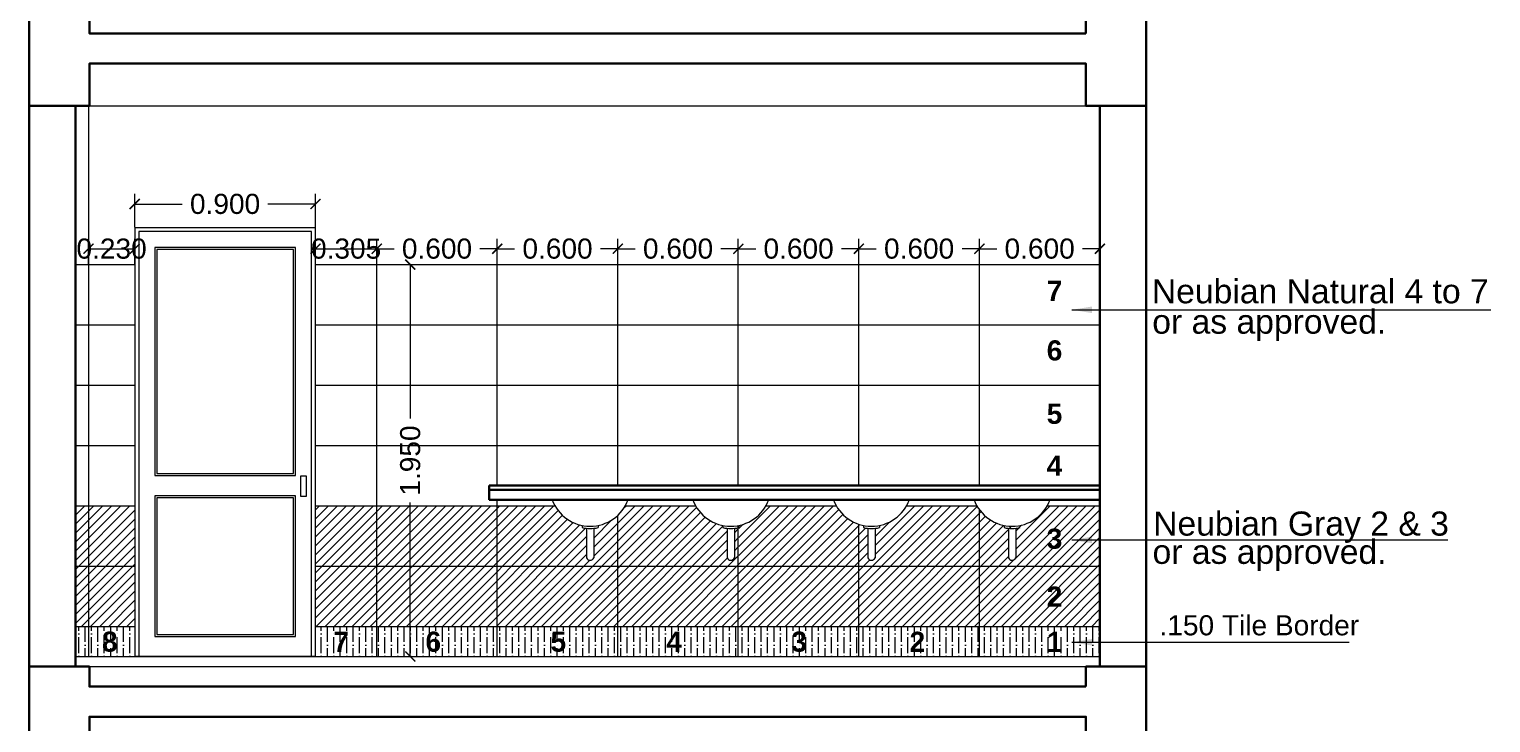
# Model space of a CAD drawing. Header units: millimetres. Extents: x 2733 to 5909, y 1038 to 2089.
# Drawn here: x 2780.3 to 2787.58, y 1048.03 to 1051.48 of the extents above; entities that cross this region are included whole.
import ezdxf

# ---------------------------------------------------------------- set-up
doc = ezdxf.new("R2010")
doc.units = ezdxf.units.MM
doc.header["$PDMODE"] = 35
doc.layers.get('0').update_dxf_attribs({"lineweight": 20})
doc.layers.get('Defpoints').update_dxf_attribs({"lineweight": 15})
for name, color, linetype, lineweight in [('beam', 43, 'Continuous', 20), ('Column', 251, 'Continuous', 30), ('DIM', 6, 'Continuous', 18), ('dim.1', 6, 'Continuous', 18), ('Door', 54, 'Continuous', 18), ('FLOOR FINISH', 10, 'Continuous', 15), ('Furniture', 13, 'Continuous', 13), ('Hatch', 43, 'Continuous', 13), ('rcc', 5, 'Continuous', 30), ('slab', 150, 'Continuous', 30), ('TEXT', 7, 'Continuous', 15), ('Text-1', 240, 'Continuous', 15), ('TILE HATCH-2', 123, 'Continuous', 9), ('Tiles', 91, 'Continuous', 9), ('Tiles-Text', 230, 'Continuous', 18), ('Wall', 7, 'Continuous', 30)]:
    doc.layers.add(name, color=color, linetype=linetype, lineweight=lineweight)
doc.styles.add('dim-stylus bt', font='arial.ttf')
doc.styles.add('L120', font='arial.ttf', dxfattribs={"height": 0.6})
doc.styles.add('Tabrej', font='arial.ttf')
doc.dimstyles.new('DIMEN', dxfattribs={"dimtxt": 0.3, "dimasz": 0.25, "dimexe": 0.18, "dimexo": 0.0625, "dimgap": 0.09, "dimtad": 0, "dimdec": 3, "dimzin": 0, "dimdsep": 46, "dimtxsty": 'Tabrej', "dimcen": 0, "dimclrd": 256, "dimclre": 256, "dimclrt": 7, "dimadec": 0, "dimazin": 0, "dimtfac": 1, "dimtdec": 3, "dimtofl": 0, "dimtmove": 0, "dimatfit": 1, "dimfxl": 0, "dimtolj": 1, "dimtzin": 0, "dimlwd": -1, "dimlwe": -1, "dimarcsym": 0})
doc.dimstyles.new('Tabrej', dxfattribs={"dimtxt": 4, "dimasz": 0.45, "dimexe": 0.18, "dimexo": 0.0625, "dimgap": 0.09, "dimtad": 0, "dimdec": 3, "dimzin": 0, "dimdsep": 46, "dimtxsty": 'Tabrej', "dimcen": 0, "dimclrd": 256, "dimclre": 256, "dimclrt": 7, "dimaunit": 1, "dimadec": 3, "dimazin": 0, "dimtfac": 1, "dimtdec": 3, "dimtofl": 0, "dimtmove": 0, "dimatfit": 3, "dimfxl": 0, "dimtolj": 1, "dimtzin": 0, "dimlwd": -1, "dimlwe": -1, "dimarcsym": 0})
pattern_1 = [(90, (-69.014512, 3.25), (-0.03175, 0.0555625), [0.079375, -0.015875, 0, -0.015875])]

# ---------------------------------------------------------------- blocks, each defined once
blk = doc.blocks.new('dg')
at = {"layer": 'Door', "ltscale": 0.05}
for p, q in [((2524.1037, -1385.8782), (2524.1037, -1383.7432)), ((2525.0037, -1383.7432), (2524.1037, -1383.7432)), ((2525.0037, -1383.7432), (2525.0037, -1385.8782))]:
    blk.add_line(p, q, dxfattribs=at)
at = {"layer": 'Door'}
blk.add_line((2524.1037, -1385.8782), (2525.0037, -1385.8782), dxfattribs=at)
at = {"layer": 'Door', "ltscale": 0.05}
blk.add_lwpolyline([(2524.1237, -1385.8782), (2524.1237, -1383.7632), (2524.9837, -1383.7632), (2524.9837, -1385.8782)], dxfattribs=at)
for points in [[(2524.2037, -1383.8432), (2524.9037, -1383.8432), (2524.9037, -1384.9782), (2524.2037, -1384.9782)], [(2524.2137, -1383.8532), (2524.8937, -1383.8532), (2524.8937, -1384.9682), (2524.2137, -1384.9682)], [(2524.1487, -1384.9804), (2524.1787, -1384.9804), (2524.1787, -1385.0804), (2524.1487, -1385.0804)], [(2524.2037, -1385.0782), (2524.9037, -1385.0782), (2524.9037, -1385.7782), (2524.2037, -1385.7782)], [(2524.2137, -1385.0882), (2524.8937, -1385.0882), (2524.8937, -1385.7682), (2524.2137, -1385.7682)]]:
    blk.add_lwpolyline(points, close=True, dxfattribs=at)
blk = doc.blocks.new('_ArchTick')
at = {"color": 0, "const_width": 0.15}
blk.add_lwpolyline([(-0.5, -0.5), (0.5, 0.5)], dxfattribs=at)
blk = doc.blocks.new('*D205')
at = {"layer": 'Defpoints', "color": 0, "lineweight": 15, "transparency": 16777216}
for p in [(2782.6311, 1050.3924), (2782.0311, 1050.3185), (2782.6311, 1050.3135)]:
    blk.add_point(p, dxfattribs=at)
at = {"layer": 'DIM', "transparency": 16777216}
for p, q in [((2782.0311, 1050.32), (2782.0311, 1050.4424)), ((2782.0311, 1050.3924), (2782.1176, 1050.3924)), ((2782.6311, 1050.3924), (2782.5447, 1050.3924)), ((2782.6311, 1050.315), (2782.6311, 1050.4424))]:
    blk.add_line(p, q, dxfattribs=at)
at = {"layer": 'DIM', "transparency": 16777216, "xscale": 0.05, "yscale": 0.05, "zscale": 0.05, "rotation": 180}
blk.add_blockref('_ArchTick', (2782.0311, 1050.3924), dxfattribs=at)
at = {"layer": 'DIM', "transparency": 16777216, "xscale": 0.05, "yscale": 0.05, "zscale": 0.05}
blk.add_blockref('_ArchTick', (2782.6311, 1050.3924), dxfattribs=at)
at = {"layer": 'DIM', "color": 7, "transparency": 16777216, "insert": (2782.3311, 1050.3924), "char_height": 0.1, "attachment_point": 5, "style": 'Tabrej'}
blk.add_mtext('\\A1;0.600', dxfattribs=at)
blk = doc.blocks.new('*D206')
at = {"layer": 'Defpoints', "color": 0, "lineweight": 15, "transparency": 16777216}
for p in [(2783.2311, 1050.3924), (2782.6311, 1050.3185), (2783.2311, 1050.3135)]:
    blk.add_point(p, dxfattribs=at)
at = {"layer": 'DIM', "transparency": 16777216}
for p, q in [((2782.6311, 1050.32), (2782.6311, 1050.4424)), ((2782.6311, 1050.3924), (2782.7176, 1050.3924)), ((2783.2311, 1050.3924), (2783.1447, 1050.3924)), ((2783.2311, 1050.315), (2783.2311, 1050.4424))]:
    blk.add_line(p, q, dxfattribs=at)
at = {"layer": 'DIM', "transparency": 16777216, "xscale": 0.05, "yscale": 0.05, "zscale": 0.05, "rotation": 180}
blk.add_blockref('_ArchTick', (2782.6311, 1050.3924), dxfattribs=at)
at = {"layer": 'DIM', "transparency": 16777216, "xscale": 0.05, "yscale": 0.05, "zscale": 0.05}
blk.add_blockref('_ArchTick', (2783.2311, 1050.3924), dxfattribs=at)
at = {"layer": 'DIM', "color": 7, "transparency": 16777216, "insert": (2782.9311, 1050.3924), "char_height": 0.1, "attachment_point": 5, "style": 'Tabrej'}
blk.add_mtext('\\A1;0.600', dxfattribs=at)
blk = doc.blocks.new('*D207')
at = {"layer": 'Defpoints', "color": 0, "lineweight": 15, "transparency": 16777216}
for p in [(2783.8311, 1050.3924), (2783.2311, 1050.3185), (2783.8311, 1050.3135)]:
    blk.add_point(p, dxfattribs=at)
at = {"layer": 'DIM', "transparency": 16777216}
for p, q in [((2783.2311, 1050.32), (2783.2311, 1050.4424)), ((2783.2311, 1050.3924), (2783.3176, 1050.3924)), ((2783.8311, 1050.3924), (2783.7447, 1050.3924)), ((2783.8311, 1050.315), (2783.8311, 1050.4424))]:
    blk.add_line(p, q, dxfattribs=at)
at = {"layer": 'DIM', "transparency": 16777216, "xscale": 0.05, "yscale": 0.05, "zscale": 0.05, "rotation": 180}
blk.add_blockref('_ArchTick', (2783.2311, 1050.3924), dxfattribs=at)
at = {"layer": 'DIM', "transparency": 16777216, "xscale": 0.05, "yscale": 0.05, "zscale": 0.05}
blk.add_blockref('_ArchTick', (2783.8311, 1050.3924), dxfattribs=at)
at = {"layer": 'DIM', "color": 7, "transparency": 16777216, "insert": (2783.5311, 1050.3924), "char_height": 0.1, "attachment_point": 5, "style": 'Tabrej'}
blk.add_mtext('\\A1;0.600', dxfattribs=at)
blk = doc.blocks.new('*D208')
at = {"layer": 'Defpoints', "color": 0, "lineweight": 15, "transparency": 16777216}
for p in [(2784.4311, 1050.3924), (2783.8311, 1050.3185), (2784.4311, 1050.3135)]:
    blk.add_point(p, dxfattribs=at)
at = {"layer": 'DIM', "transparency": 16777216}
for p, q in [((2783.8311, 1050.32), (2783.8311, 1050.4424)), ((2783.8311, 1050.3924), (2783.9176, 1050.3924)), ((2784.4311, 1050.3924), (2784.3447, 1050.3924)), ((2784.4311, 1050.315), (2784.4311, 1050.4424))]:
    blk.add_line(p, q, dxfattribs=at)
at = {"layer": 'DIM', "transparency": 16777216, "xscale": 0.05, "yscale": 0.05, "zscale": 0.05, "rotation": 180}
blk.add_blockref('_ArchTick', (2783.8311, 1050.3924), dxfattribs=at)
at = {"layer": 'DIM', "transparency": 16777216, "xscale": 0.05, "yscale": 0.05, "zscale": 0.05}
blk.add_blockref('_ArchTick', (2784.4311, 1050.3924), dxfattribs=at)
at = {"layer": 'DIM', "color": 7, "transparency": 16777216, "insert": (2784.1311, 1050.3924), "char_height": 0.1, "attachment_point": 5, "style": 'Tabrej'}
blk.add_mtext('\\A1;0.600', dxfattribs=at)
blk = doc.blocks.new('*D209')
at = {"layer": 'Defpoints', "color": 0, "lineweight": 15, "transparency": 16777216}
for p in [(2785.0311, 1050.3924), (2784.4311, 1050.3185), (2785.0311, 1050.3135)]:
    blk.add_point(p, dxfattribs=at)
at = {"layer": 'DIM', "transparency": 16777216}
for p, q in [((2784.4311, 1050.32), (2784.4311, 1050.4424)), ((2784.4311, 1050.3924), (2784.5176, 1050.3924)), ((2785.0311, 1050.3924), (2784.9447, 1050.3924)), ((2785.0311, 1050.315), (2785.0311, 1050.4424))]:
    blk.add_line(p, q, dxfattribs=at)
at = {"layer": 'DIM', "transparency": 16777216, "xscale": 0.05, "yscale": 0.05, "zscale": 0.05, "rotation": 180}
blk.add_blockref('_ArchTick', (2784.4311, 1050.3924), dxfattribs=at)
at = {"layer": 'DIM', "transparency": 16777216, "xscale": 0.05, "yscale": 0.05, "zscale": 0.05}
blk.add_blockref('_ArchTick', (2785.0311, 1050.3924), dxfattribs=at)
at = {"layer": 'DIM', "color": 7, "transparency": 16777216, "insert": (2784.7311, 1050.3924), "char_height": 0.1, "attachment_point": 5, "style": 'Tabrej'}
blk.add_mtext('\\A1;0.600', dxfattribs=at)
blk = doc.blocks.new('*D210')
at = {"layer": 'Defpoints', "color": 0, "lineweight": 15, "transparency": 16777216}
for p in [(2785.6311, 1050.3924), (2785.0311, 1050.3185), (2785.6311, 1050.3135)]:
    blk.add_point(p, dxfattribs=at)
at = {"layer": 'DIM', "transparency": 16777216}
for p, q in [((2785.0311, 1050.32), (2785.0311, 1050.4424)), ((2785.0311, 1050.3924), (2785.1176, 1050.3924)), ((2785.6311, 1050.3924), (2785.5447, 1050.3924)), ((2785.6311, 1050.315), (2785.6311, 1050.4424))]:
    blk.add_line(p, q, dxfattribs=at)
at = {"layer": 'DIM', "transparency": 16777216, "xscale": 0.05, "yscale": 0.05, "zscale": 0.05, "rotation": 180}
blk.add_blockref('_ArchTick', (2785.0311, 1050.3924), dxfattribs=at)
at = {"layer": 'DIM', "transparency": 16777216, "xscale": 0.05, "yscale": 0.05, "zscale": 0.05}
blk.add_blockref('_ArchTick', (2785.6311, 1050.3924), dxfattribs=at)
at = {"layer": 'DIM', "color": 7, "transparency": 16777216, "insert": (2785.3311, 1050.3924), "char_height": 0.1, "attachment_point": 5, "style": 'Tabrej'}
blk.add_mtext('\\A1;0.600', dxfattribs=at)
blk = doc.blocks.new('*D211')
at = {"layer": 'Defpoints', "color": 0, "lineweight": 15, "transparency": 16777216}
for p in [(2782.0311, 1050.3924), (2781.7262, 1050.3135), (2782.0311, 1050.3135)]:
    blk.add_point(p, dxfattribs=at)
at = {"layer": 'DIM', "transparency": 16777216}
for p, q in [((2781.7262, 1050.315), (2781.7262, 1050.4424)), ((2781.7262, 1050.3924), (2782.0311, 1050.3924)), ((2782.0311, 1050.315), (2782.0311, 1050.4424))]:
    blk.add_line(p, q, dxfattribs=at)
at = {"layer": 'DIM', "transparency": 16777216, "xscale": 0.05, "yscale": 0.05, "zscale": 0.05, "rotation": 180}
blk.add_blockref('_ArchTick', (2781.7262, 1050.3924), dxfattribs=at)
at = {"layer": 'DIM', "transparency": 16777216, "xscale": 0.05, "yscale": 0.05, "zscale": 0.05}
blk.add_blockref('_ArchTick', (2782.0311, 1050.3924), dxfattribs=at)
at = {"layer": 'DIM', "color": 7, "transparency": 16777216, "insert": (2781.8787, 1050.3924), "char_height": 0.1, "attachment_point": 5, "style": 'Tabrej'}
blk.add_mtext('\\A1;0.305', dxfattribs=at)
blk = doc.blocks.new('*D212')
at = {"layer": 'Defpoints', "color": 0, "lineweight": 15, "transparency": 16777216}
for p in [(2780.8262, 1050.3924), (2780.5962, 1050.3135), (2780.8262, 1050.3135)]:
    blk.add_point(p, dxfattribs=at)
at = {"layer": 'DIM', "transparency": 16777216}
for p, q in [((2780.5962, 1050.315), (2780.5962, 1050.4424)), ((2780.5962, 1050.3924), (2780.8262, 1050.3924)), ((2780.8262, 1050.315), (2780.8262, 1050.4424))]:
    blk.add_line(p, q, dxfattribs=at)
at = {"layer": 'DIM', "transparency": 16777216, "xscale": 0.05, "yscale": 0.05, "zscale": 0.05, "rotation": 180}
blk.add_blockref('_ArchTick', (2780.5962, 1050.3924), dxfattribs=at)
at = {"layer": 'DIM', "transparency": 16777216, "xscale": 0.05, "yscale": 0.05, "zscale": 0.05}
blk.add_blockref('_ArchTick', (2780.8262, 1050.3924), dxfattribs=at)
at = {"layer": 'DIM', "color": 7, "transparency": 16777216, "insert": (2780.7112, 1050.3924), "char_height": 0.1, "attachment_point": 5, "style": 'Tabrej'}
blk.add_mtext('\\A1;0.230', dxfattribs=at)
blk = doc.blocks.new('*D213')
at = {"layer": 'Defpoints', "color": 0, "lineweight": 15, "transparency": 16777216}
for p in [(2782.087, 1050.3135), (2782.1127, 1048.3635), (2782.198, 1048.3635)]:
    blk.add_point(p, dxfattribs=at)
at = {"layer": 'DIM', "transparency": 16777216}
for p, q in [((2782.0885, 1050.3135), (2782.248, 1050.3135)), ((2782.198, 1050.3135), (2782.198, 1049.5473)), ((2782.198, 1048.3635), (2782.198, 1049.1296)), ((2782.1142, 1048.3635), (2782.248, 1048.3635))]:
    blk.add_line(p, q, dxfattribs=at)
at = {"layer": 'DIM', "transparency": 16777216, "xscale": 0.05, "yscale": 0.05, "zscale": 0.05}
for p, rotation in [((2782.198, 1050.3135), 90), ((2782.198, 1048.3635), 270)]:
    blk.add_blockref('_ArchTick', p, dxfattribs=dict(at, rotation=rotation))
at = {"layer": 'DIM', "color": 7, "transparency": 16777216, "insert": (2782.198, 1049.3385), "char_height": 0.1, "attachment_point": 5, "rotation": 90, "style": 'Tabrej'}
blk.add_mtext('\\A1;1.950', dxfattribs=at)
blk = doc.blocks.new('*D223')
at = {"layer": 'Defpoints', "color": 0, "lineweight": 15, "transparency": 16777216}
for p in [(2781.7262, 1050.6149), (2780.8262, 1050.4985), (2781.7262, 1050.4985)]:
    blk.add_point(p, dxfattribs=at)
at = {"layer": 'DIM', "transparency": 16777216}
for p, q in [((2780.8262, 1050.5), (2780.8262, 1050.6649)), ((2780.8262, 1050.6149), (2781.0627, 1050.6149)), ((2781.7262, 1050.6149), (2781.4898, 1050.6149)), ((2781.7262, 1050.5), (2781.7262, 1050.6649))]:
    blk.add_line(p, q, dxfattribs=at)
at = {"layer": 'DIM', "transparency": 16777216, "xscale": 0.05, "yscale": 0.05, "zscale": 0.05, "rotation": 180}
blk.add_blockref('_ArchTick', (2780.8262, 1050.6149), dxfattribs=at)
at = {"layer": 'DIM', "transparency": 16777216, "xscale": 0.05, "yscale": 0.05, "zscale": 0.05}
blk.add_blockref('_ArchTick', (2781.7262, 1050.6149), dxfattribs=at)
at = {"layer": 'DIM', "color": 7, "transparency": 16777216, "insert": (2781.2762, 1050.6149), "char_height": 0.1, "attachment_point": 5, "style": 'Tabrej'}
blk.add_mtext('\\A1;0.900', dxfattribs=at)

msp = doc.modelspace()

# ---------------------------------------------------------------- hatches: boundary and pattern name
at = {"layer": 'Hatch', "lineweight": 15}
h = msp.add_hatch(dxfattribs=at)
h.set_pattern_fill('ANSI36', color=256, scale=0.01, angle=45, style=0)
h.set_pattern_definition(pattern_1)
h.paths.add_polyline_path([(2782.0311, 1048.5135), (2781.7262, 1048.5135), (2781.7262, 1048.3635), (2782.0311, 1048.3635)])
h.paths.add_polyline_path([(2780.8262, 1048.5135), (2780.5962, 1048.5135), (2780.5962, 1048.3635), (2780.8262, 1048.3635)])
h.paths.add_polyline_path([(2780.5962, 1048.5135), (2780.5312, 1048.5135), (2780.5312, 1048.3635), (2780.5962, 1048.3635)])
h.paths.add_polyline_path([(2781.7903, 1048.332), (2781.918, 1048.332), (2781.918, 1048.538), (2781.7903, 1048.538)], flags=9)
h.paths.add_polyline_path([(2780.6384, 1048.3326), (2780.7661, 1048.3326), (2780.7661, 1048.5387), (2780.6384, 1048.5387)], flags=9)
h = msp.add_hatch(dxfattribs=at)
h.set_pattern_fill('ANSI36', color=256, scale=0.01, angle=45, style=0)
h.set_pattern_definition(pattern_1)
h.paths.add_polyline_path([(2785.6311, 1048.5135), (2785.0311, 1048.5135), (2785.0311, 1048.3635), (2785.6311, 1048.3635)])
h.paths.add_polyline_path([(2785.0311, 1048.5135), (2784.4311, 1048.5135), (2784.4311, 1048.3635), (2785.0311, 1048.3635)])
h.paths.add_polyline_path([(2784.4311, 1048.5135), (2783.8311, 1048.5135), (2783.8311, 1048.3635), (2784.4311, 1048.3635)])
h.paths.add_polyline_path([(2783.8311, 1048.5135), (2783.2311, 1048.5135), (2783.2311, 1048.3635), (2783.8311, 1048.3635)])
h.paths.add_polyline_path([(2783.2311, 1048.5135), (2782.6311, 1048.5135), (2782.6311, 1048.3635), (2783.2311, 1048.3635)])
h.paths.add_polyline_path([(2782.6311, 1048.5135), (2782.0311, 1048.5135), (2782.0311, 1048.3635), (2782.6311, 1048.3635)])
h.paths.add_polyline_path([(2785.3471, 1048.3318), (2785.4748, 1048.3318), (2785.4748, 1048.5378), (2785.3471, 1048.5378)], flags=9)
h.paths.add_polyline_path([(2784.6604, 1048.3318), (2784.7881, 1048.3318), (2784.7881, 1048.5378), (2784.6604, 1048.5378)], flags=9)
h.paths.add_polyline_path([(2784.0703, 1048.3326), (2784.198, 1048.3326), (2784.198, 1048.5387), (2784.0703, 1048.5387)], flags=9)
h.paths.add_polyline_path([(2783.4479, 1048.3318), (2783.5756, 1048.3318), (2783.5756, 1048.5378), (2783.4479, 1048.5378)], flags=9)
h.paths.add_polyline_path([(2782.8701, 1048.3328), (2782.9978, 1048.3328), (2782.9978, 1048.5389), (2782.8701, 1048.5389)], flags=9)
h.paths.add_polyline_path([(2782.2482, 1048.3326), (2782.3759, 1048.3326), (2782.3759, 1048.5387), (2782.2482, 1048.5387)], flags=9)
at = {"layer": 'TILE HATCH-2'}
h = msp.add_hatch(dxfattribs=at)
h.set_pattern_fill('ANSI31', color=256, scale=0.01, style=0)
h.set_pattern_definition([(45, (-69.014512, 3.25), (-0.0224506403, 0.0224506403), [])])
h.paths.add_polyline_path([(2780.8262, 1049.1135), (2780.5962, 1049.1135), (2780.5962, 1048.8135), (2780.8262, 1048.8135)])
h.paths.add_polyline_path([(2780.8262, 1048.8135), (2780.5962, 1048.8135), (2780.5962, 1048.5135), (2780.8262, 1048.5135)])
h.paths.add_polyline_path([(2780.5962, 1048.8135), (2780.5312, 1048.8135), (2780.5312, 1048.5135), (2780.5962, 1048.5135)])
h.paths.add_polyline_path([(2780.5962, 1049.1135), (2780.5312, 1049.1135), (2780.5312, 1048.8135), (2780.5962, 1048.8135)])
h.paths.add_polyline_path([(2782.0311, 1049.1135), (2781.7262, 1049.1135), (2781.7262, 1048.8135), (2782.0311, 1048.8135)])
h.paths.add_polyline_path([(2782.0311, 1048.8135), (2781.7262, 1048.8135), (2781.7262, 1048.5135), (2782.0311, 1048.5135)])
h.paths.add_polyline_path([(2782.6311, 1048.8135), (2782.0311, 1048.8135), (2782.0311, 1048.5135), (2782.6311, 1048.5135)])
h.paths.add_polyline_path([(2782.6311, 1049.1135), (2782.0311, 1049.1135), (2782.0311, 1048.8135), (2782.6311, 1048.8135)])
h.paths.add_polyline_path([(2783.0753, 1049.0012, -0.030305), (2783.0537, 1049.0047), (2783.0537, 1049.0154, -0.217025), (2782.9181, 1049.1135), (2782.6311, 1049.1135), (2782.6311, 1048.8135), (2783.2311, 1048.8135), (2783.2311, 1049.0657, -0.138825), (2783.1333, 1049.0154), (2783.1333, 1049.0047, -0.030305), (2783.1117, 1049.0012), (2783.1117, 1048.8543, -0.659636), (2783.0753, 1048.8543)])
h.paths.add_polyline_path([(2783.2311, 1048.8135), (2782.6311, 1048.8135), (2782.6311, 1048.5135), (2783.2311, 1048.5135)])
h.paths.add_polyline_path([(2783.7754, 1049.0012, -0.030305), (2783.7538, 1049.0047), (2783.7538, 1049.0154, -0.217025), (2783.6182, 1049.1135), (2783.2689, 1049.1135, -0.075913), (2783.2311, 1049.0657), (2783.2311, 1048.8135), (2783.8311, 1048.8135), (2783.8311, 1049.0042, -0.027042), (2783.8118, 1049.0012), (2783.8118, 1048.8543, -0.659636), (2783.7754, 1048.8543)])
h.paths.add_polyline_path([(2783.8311, 1048.8135), (2783.2311, 1048.8135), (2783.2311, 1048.5135), (2783.8311, 1048.5135)])
h.paths.add_polyline_path([(2784.4311, 1048.8135), (2783.8311, 1048.8135), (2783.8311, 1048.5135), (2784.4311, 1048.5135)])
h.paths.add_polyline_path([(2784.4311, 1049.0214, -0.186614), (2784.3183, 1049.1135), (2783.969, 1049.1135, -0.217025), (2783.8334, 1049.0154), (2783.8334, 1049.0047), (2783.8327, 1048.8135), (2784.4311, 1048.8135)])
h.paths.add_polyline_path([(2785.0311, 1049.0939, -0.028907), (2785.0184, 1049.1135), (2784.6691, 1049.1135, -0.217025), (2784.5335, 1049.0154), (2784.5335, 1049.0047, -0.030305), (2784.5119, 1049.0012), (2784.5119, 1048.8543, -0.659636), (2784.4755, 1048.8543), (2784.4755, 1049.0012, -0.030305), (2784.4539, 1049.0047), (2784.4539, 1049.0154, -0.029227), (2784.4311, 1049.0214), (2784.4311, 1048.8135), (2785.0311, 1048.8135)])
h.paths.add_polyline_path([(2785.0311, 1048.8135), (2784.4311, 1048.8135), (2784.4311, 1048.5135), (2785.0311, 1048.5135)])
h.paths.add_polyline_path([(2785.6311, 1048.8135), (2785.0311, 1048.8135), (2785.0311, 1048.5135), (2785.6311, 1048.5135)])
h.paths.add_polyline_path([(2785.1756, 1049.0012, -0.030305), (2785.154, 1049.0047), (2785.154, 1049.0154, -0.186946), (2785.0311, 1049.0939), (2785.0311, 1048.8135), (2785.6311, 1048.8135), (2785.6311, 1049.1135), (2785.3693, 1049.1135, -0.323618), (2785.154, 1049.0154), (2785.154, 1049.0047, 0.080894), (2785.212, 1049.0012), (2785.212, 1048.8543, -0.659636), (2785.1756, 1048.8543)])
h.paths.add_polyline_path([(2785.343, 1048.5567), (2785.4707, 1048.5567), (2785.4707, 1048.7628), (2785.343, 1048.7628)], flags=24)
h.paths.add_polyline_path([(2785.3416, 1048.845), (2785.4693, 1048.845), (2785.4693, 1049.0511), (2785.3416, 1049.0511)], flags=24)

# ---------------------------------------------------------------- linework, layer by layer
at = {"layer": 'beam', "lineweight": 15}
msp.add_line((2780.6012, 1051.1035), (2785.5611, 1051.1035), dxfattribs=at)
at = {"layer": 'Column', "lineweight": 15}
msp.add_line((2780.5962, 1051.1035), (2780.5962, 1050.3135), dxfattribs=at)
at = {"layer": 'FLOOR FINISH', "lineweight": 15}
for p, q in [((2780.5312, 1048.3635), (2785.6311, 1048.3635)), ((2780.5962, 1048.3135), (2785.5611, 1048.3135))]:
    msp.add_line(p, q, dxfattribs=at)
at = {"layer": 'Furniture'}
for p, q in [((2783.0537, 1049.0154), (2783.0537, 1049.0047)), ((2783.0753, 1049.0012), (2783.0753, 1048.8543)), ((2783.1117, 1049.0012), (2783.1117, 1048.8543)), ((2783.1333, 1049.0154), (2783.1333, 1049.0047)), ((2783.7538, 1049.0154), (2783.7538, 1049.0047)), ((2783.7754, 1049.0012), (2783.7754, 1048.8543)), ((2783.8118, 1049.0012), (2783.8118, 1048.8543)), ((2783.8334, 1049.0154), (2783.8334, 1049.0047)), ((2784.4539, 1049.0154), (2784.4539, 1049.0047)), ((2784.4755, 1049.0012), (2784.4755, 1048.8543)), ((2784.5119, 1049.0012), (2784.5119, 1048.8543)), ((2784.5335, 1049.0154), (2784.5335, 1049.0047)), ((2785.154, 1049.0154), (2785.154, 1049.0047)), ((2785.1756, 1049.0012), (2785.1756, 1048.8543)), ((2785.212, 1049.0012), (2785.212, 1048.8543))]:
    msp.add_line(p, q, dxfattribs=at)
for centre, radius, start, end in [((2783.0935, 1049.2133), 0.2018, 200.24246, 339.75754), ((2783.7936, 1049.2133), 0.2018, 200.24246, 339.75754), ((2784.4937, 1049.2133), 0.2018, 200.24246, 339.75754), ((2785.1938, 1049.2133), 0.2018, 200.24246, 339.75754), ((2783.0935, 1049.1811), 0.1808, 257.27869, 282.72131), ((2783.7936, 1049.1811), 0.1808, 257.27869, 282.72131), ((2784.4937, 1049.1811), 0.1808, 257.27869, 282.72131), ((2785.1938, 1049.1811), 0.1808, 257.27869, 282.72131), ((2783.0935, 1048.8621), 0.0198, 203.17942, 336.82058), ((2783.7936, 1048.8621), 0.0198, 203.17942, 336.82058), ((2784.4937, 1048.8621), 0.0198, 203.17942, 336.82058), ((2785.1938, 1048.8621), 0.0198, 203.17942, 336.82058)]:
    msp.add_arc(centre, radius, start, end, dxfattribs=at)
at = {"layer": 'rcc'}
for points in [[(2785.5611, 1051.4635), (2785.5611, 1051.5635), (2785.8611, 1051.5635), (2785.8611, 1051.1035), (2785.5611, 1051.1035), (2785.5611, 1051.3135), (2780.6012, 1051.3135), (2780.6012, 1051.1035), (2780.3012, 1051.1035), (2780.3012, 1051.5635), (2780.6012, 1051.5635), (2780.6012, 1051.4635)], [(2785.5611, 1048.2135), (2785.5611, 1048.3135), (2785.8611, 1048.3135), (2785.8611, 1047.8535), (2785.5611, 1047.8535), (2785.5611, 1048.0635), (2780.6012, 1048.0635), (2780.6012, 1047.8535), (2780.3012, 1047.8535), (2780.3012, 1048.3135), (2780.6012, 1048.3135), (2780.6012, 1048.2135)]]:
    msp.add_lwpolyline(points, close=True, dxfattribs=at)
at = {"layer": 'slab'}
for p, q in [((2782.5915, 1049.2135), (2785.6311, 1049.2135)), ((2782.5915, 1049.2135), (2782.5915, 1049.1435)), ((2782.5915, 1049.1935), (2785.6311, 1049.1935)), ((2782.5915, 1049.1435), (2785.6311, 1049.1435))]:
    msp.add_line(p, q, dxfattribs=at)
at = {"layer": 'Tiles', "lineweight": 15}
for p, q in [((2780.5312, 1050.3135), (2780.8262, 1050.3135)), ((2780.5962, 1050.3135), (2780.5962, 1048.3635)), ((2781.7262, 1050.3135), (2785.6311, 1050.3135)), ((2782.0311, 1048.3635), (2782.0311, 1050.3135)), ((2782.6311, 1049.2135), (2782.6311, 1050.3135)), ((2783.2311, 1049.2135), (2783.2311, 1050.3135)), ((2783.8311, 1049.2135), (2783.8311, 1050.3135)), ((2784.4311, 1049.2135), (2784.4311, 1050.3135)), ((2785.0311, 1049.2135), (2785.0311, 1050.3135)), ((2780.5312, 1050.0135), (2780.8262, 1050.0135)), ((2781.7262, 1050.0135), (2785.6311, 1050.0135)), ((2780.5312, 1049.7135), (2780.8262, 1049.7135)), ((2781.7262, 1049.7135), (2785.6311, 1049.7135)), ((2780.5312, 1049.4135), (2780.8262, 1049.4135)), ((2781.7262, 1049.4135), (2785.6311, 1049.4135)), ((2782.6311, 1048.3635), (2782.6311, 1049.1435)), ((2780.5312, 1049.1135), (2780.8262, 1049.1135)), ((2781.7262, 1049.1135), (2782.9181, 1049.1135)), ((2783.2311, 1048.3635), (2783.2311, 1049.0657)), ((2783.2689, 1049.1135), (2783.6182, 1049.1135)), ((2783.969, 1049.1135), (2784.3183, 1049.1135)), ((2784.6691, 1049.1135), (2785.0184, 1049.1135)), ((2785.0311, 1048.3635), (2785.0311, 1049.0939)), ((2785.3693, 1049.1135), (2785.6311, 1049.1135)), ((2783.8311, 1048.3635), (2783.8311, 1049.015)), ((2784.4311, 1048.3635), (2784.4311, 1049.0214)), ((2780.5312, 1048.8135), (2780.8262, 1048.8135)), ((2781.7262, 1048.8135), (2785.6311, 1048.8135)), ((2780.5312, 1048.5135), (2780.8262, 1048.5135)), ((2781.7262, 1048.5135), (2785.6311, 1048.5135))]:
    msp.add_line(p, q, dxfattribs=at)
at = {"layer": 'Wall'}
for points in [[(2780.3012, 1051.1035), (2780.5312, 1051.1035), (2780.5312, 1048.3135), (2780.3012, 1048.3135)], [(2785.6311, 1048.3135), (2785.8611, 1048.3135), (2785.8611, 1051.1035), (2785.6311, 1051.1035)]]:
    msp.add_lwpolyline(points, close=True, dxfattribs=at)

# ---------------------------------------------------------------- block references
at = {"layer": 'Door', "linetype": 'Continuous', "xscale": -1}
msp.add_blockref('dg', (5305.8299, 2434.2417), dxfattribs=at)

# ---------------------------------------------------------------- texts
at = {"layer": 'TEXT', "insert": (2786.9216, 1048.5687), "char_height": 0.1, "width": 1.137347, "attachment_point": 3, "style": 'L120'}
msp.add_mtext('{\\fArial|b0|i0|c0|p34; .150 Tile Border}', dxfattribs=at)
at = {"layer": 'Text-1', "linetype": 'Continuous', "style": 'dim-stylus bt'}
for s, p in [('        Neubian Natural 4 to 7', (2785.517, 1050.1209)), ('or as approved.', (2785.8917, 1049.9698)), ('     Neubian Gray 2 & 3', (2785.6632, 1048.9649)), ('or as approved.', (2785.8931, 1048.8244))]:
    msp.add_text(s, height=0.12, dxfattribs=at).set_placement(p)
at = {"layer": 'Tiles-Text', "char_height": 0.1, "width": 0.096954, "attachment_point": 5, "style": 'dim-stylus bt'}
for s, insert in [('{\\fArial|b1|i0|c0|p34;7}', (2785.4051, 1050.1829)), ('{\\fArial|b1|i0|c0|p34;6}', (2785.4051, 1049.8859)), ('{\\fArial|b1|i0|c0|p34;5}', (2785.4051, 1049.5704)), ('{\\fArial|b1|i0|c0|p34;4}', (2785.4051, 1049.313)), ('{\\fArial|b1|i0|c0|p34;3}', (2785.4051, 1048.949)), ('{\\fArial|b1|i0|c0|p34;2}', (2785.4051, 1048.6615)), ('{\\fArial|b1|i0|c0|p34;8}', (2780.702, 1048.4366)), ('{\\fArial|b1|i0|c0|p34;7}', (2781.854, 1048.4366)), ('{\\fArial|b1|i0|c0|p34;6}', (2782.3126, 1048.4366)), ('{\\fArial|b1|i0|c0|p34;5}', (2782.9349, 1048.4366)), ('{\\fArial|b1|i0|c0|p34;4}', (2783.5114, 1048.4366)), ('{\\fArial|b1|i0|c0|p34;3}', (2784.1338, 1048.4366)), ('{\\fArial|b1|i0|c0|p34;2}', (2784.7225, 1048.4366)), ('{\\fArial|b1|i0|c0|p34;1}', (2785.4051, 1048.4366))]:
    msp.add_mtext(s, dxfattribs=dict(at, insert=insert))

# ---------------------------------------------------------------- dimensions: what is measured, and where the dimension line sits
at = {"layer": 'DIM'}
for base, p1, p2, picture, middle in [((2781.7262, 1050.6149), (2780.8262, 1050.4985), (2781.7262, 1050.4985), '*D223', (2781.2762, 1050.6149)), ((2782.6311, 1050.3924), (2782.0311, 1050.3185), (2782.6311, 1050.3135), '*D205', (2782.3311, 1050.3924)), ((2783.2311, 1050.3924), (2782.6311, 1050.3185), (2783.2311, 1050.3135), '*D206', (2782.9311, 1050.3924)), ((2783.8311, 1050.3924), (2783.2311, 1050.3185), (2783.8311, 1050.3135), '*D207', (2783.5311, 1050.3924)), ((2784.4311, 1050.3924), (2783.8311, 1050.3185), (2784.4311, 1050.3135), '*D208', (2784.1311, 1050.3924)), ((2785.0311, 1050.3924), (2784.4311, 1050.3185), (2785.0311, 1050.3135), '*D209', (2784.7311, 1050.3924)), ((2785.6311, 1050.3924), (2785.0311, 1050.3185), (2785.6311, 1050.3135), '*D210', (2785.3311, 1050.3924))]:
    dim = msp.add_linear_dim(base=base, p1=p1, p2=p2, dimstyle='DIMEN', override={"dimscale": 0.5, "dimtxt": 0.2, "dimasz": 0.1, "dimexe": 0.1, "dimexo": 0.003, "dimblk1": 'ArchTick', "dimblk2": 'ArchTick', "dimsah": 1}, dxfattribs=at)
    dim.commit()
    dim.dimension.update_dxf_attribs({"geometry": picture, "text_midpoint": middle})
for base, p1, p2, picture, middle in [((2780.8262, 1050.3924), (2780.5962, 1050.3135), (2780.8262, 1050.3135), '*D212', (2780.7112, 1050.3924)), ((2782.0311, 1050.3924), (2781.7262, 1050.3135), (2782.0311, 1050.3135), '*D211', (2781.8787, 1050.3924))]:
    dim = msp.add_linear_dim(base=base, p1=p1, p2=p2, dimstyle='DIMEN', override={"dimscale": 0.5, "dimtxt": 0.2, "dimasz": 0.1, "dimexe": 0.1, "dimexo": 0.003, "dimblk1": 'ArchTick', "dimblk2": 'ArchTick', "dimsah": 1}, dxfattribs=at)
    dim.commit()
    dim.dimension.update_dxf_attribs({"geometry": picture, "text_midpoint": middle, "dimtype": 160})
dim = msp.add_linear_dim(base=(2782.198, 1048.3635), p1=(2782.087, 1050.3135), p2=(2782.1127, 1048.3635), angle=90, dimstyle='DIMEN', override={"dimscale": 0.5, "dimtxt": 0.2, "dimasz": 0.1, "dimexe": 0.1, "dimexo": 0.003, "dimblk1": 'ArchTick', "dimblk2": 'ArchTick', "dimsah": 1}, dxfattribs=at)
dim.commit()
dim.dimension.update_dxf_attribs({"geometry": '*D213', "text_midpoint": (2782.198, 1049.3385)})

# ---------------------------------------------------------------- leaders
at = {"layer": 'dim.1', "ltscale": 0.02}
for points in [[(2785.4919, 1050.0886), (2787.5768, 1050.0886)], [(2785.4919, 1048.9432), (2787.3628, 1048.9432)], [(2785.4919, 1048.4342), (2786.8725, 1048.4342)]]:
    msp.add_leader(points, dimstyle='Tabrej', override={"dimasz": 0.1}, dxfattribs=at)

doc.saveas('drawing.dxf')
